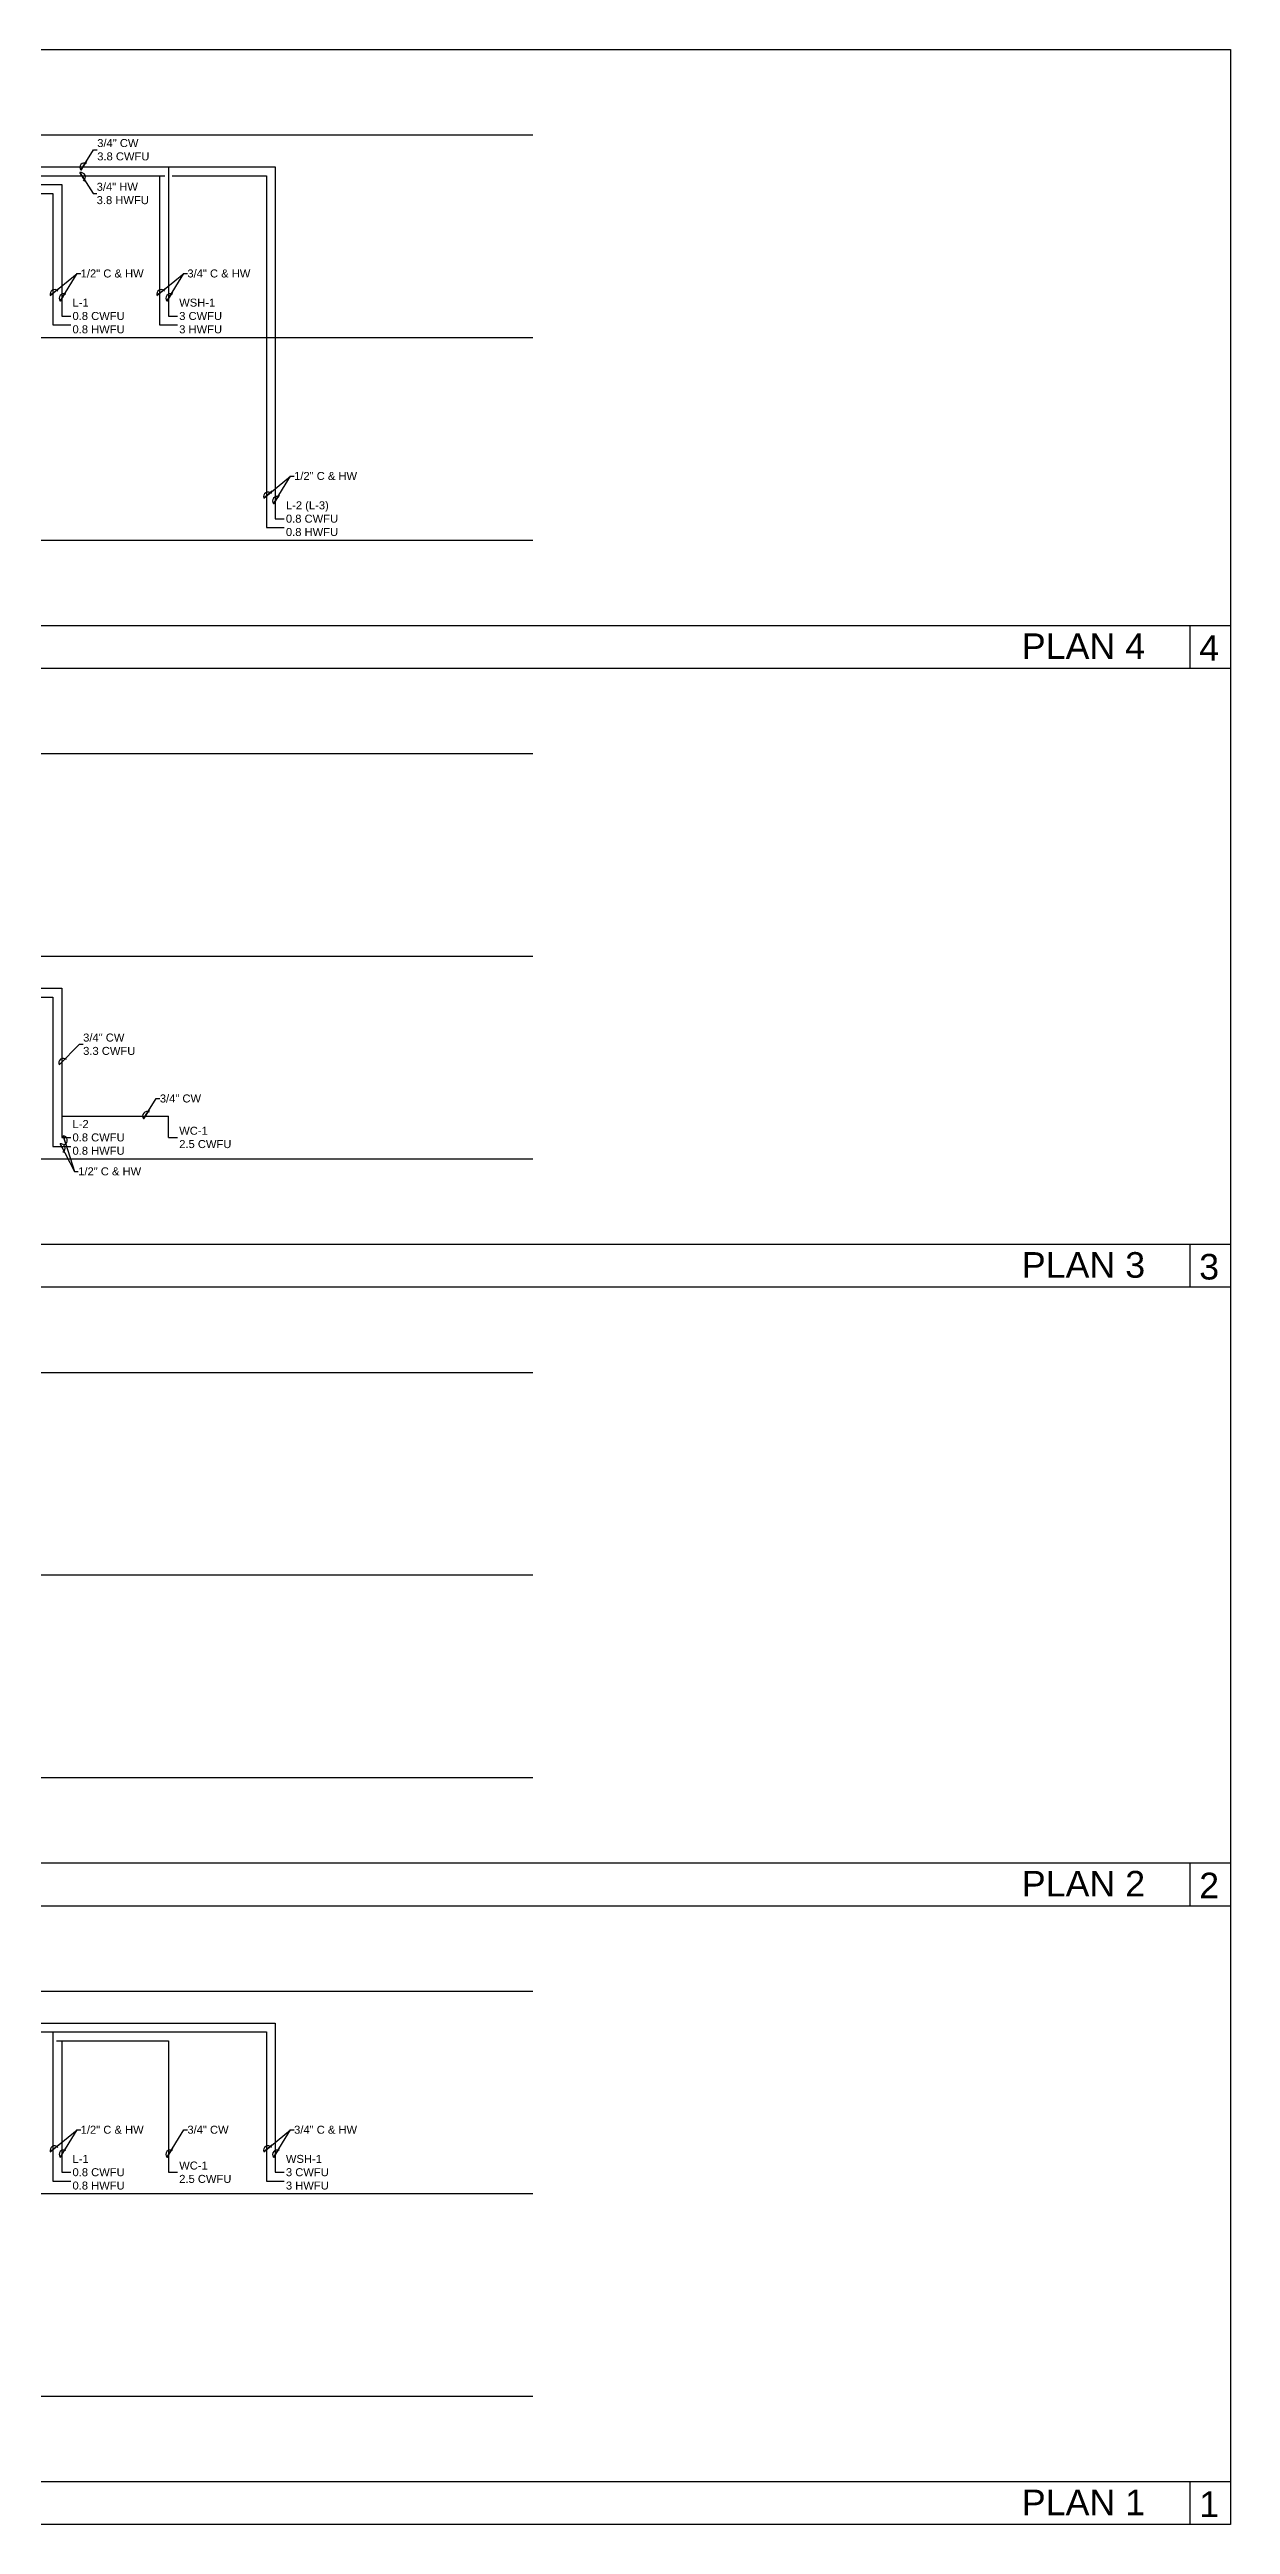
# Model space of a CAD drawing. Extents: x -1750 to 6031, y -1833 to 2182.
# Drawn here: x 3396 to 4060, y 251 to 1643 of the extents above; entities that cross this region are included whole.
import ezdxf
from ezdxf.enums import TextEntityAlignment as Align

# ---------------------------------------------------------------- set-up
doc = ezdxf.new("R2010")
doc.units = 0
doc.header["$LTSCALE"] = 24
doc.header["$MEASUREMENT"] = 0
doc.layers.get('0').update_dxf_attribs({"color": 8})
for name, color, linetype in [('DIAGRAM_LEVEL', 1, 'Continuous'), ('GEC_BORDER', 2, 'Continuous'), ('PLUM-CW', 3, 'Cold_Water_Flow'), ('PLUM-DIM', 1, 'Continuous'), ('PLUM-DIM-CW-TEXT', 2, 'Continuous'), ('PLUM-HW', 2, 'Hot_Water_Flow')]:
    doc.layers.add(name, color=color, linetype=linetype)
doc.layers.add('GEC_NO PLOT', color=7, linetype='Continuous', plot=False)
doc.styles.add('A2', font='arial.ttf', dxfattribs={"height": 4.5})
doc.styles.get("Standard").update_dxf_attribs({"font": 'arial.ttf'})
doc.styles.add('TITLE1', font='arial.ttf')
doc.linetypes.add('Cold_Water_Flow', pattern='A,0.875,-0.125,0,-0.125,0.875,-0.125,["CW",Standard,S=0.1,R=0,X=-0.12585,Y=-0.05],-0.1,0.875,[1,GEC_FlowArrow.shx,S=0.0625,R=0,X=0,Y=0],0.5', length=3.6)
doc.linetypes.add('Hot_Water_Flow', pattern='A,0.8125,-0.125,0,-0.125,0,-0.125,0.875,-0.125,["HW",Standard,S=0.1,R=0,X=-0.12585,Y=-0.05],-0.1,0.875,[1,GEC_FlowArrow.shx,S=0.0625,R=0,X=0,Y=0],0.5', length=3.6625)
doc.dimstyles.new('Standard2', dxfattribs={"dimscale": 24, "dimtxt": 0.18, "dimasz": 0.25, "dimexe": 0.18, "dimexo": 0.0625, "dimgap": 0.09, "dimtad": 0, "dimtih": 1, "dimtoh": 1, "dimdec": 4, "dimzin": 0, "dimdsep": 46, "dimlunit": 4, "dimtxsty": 'Standard', "dimcen": 0.089844, "dimadec": 0, "dimazin": 0, "dimtfac": 1, "dimtdec": 4, "dimtofl": 0, "dimtmove": 0, "dimatfit": 3, "dimldrblk": 'loop', "dimfxl": 1, "dimfrac": 2, "dimtolj": 1, "dimtzin": 0, "dimarcsym": 0})

# ---------------------------------------------------------------- blocks, each defined once
blk = doc.blocks.new('loop')
at = {"color": 0}
blk.add_lwpolyline([(-1, 0), (0, 0, -1)], format="xyb", dxfattribs=at)
blk.add_arc((-0.4, 0.15), 0.422, 182.4039, 339.5888, dxfattribs=at)

msp = doc.modelspace()

# ---------------------------------------------------------------- linework, layer by layer
at = {"layer": 'DIAGRAM_LEVEL'}
for points in [[(2613.2, 1594.9), (3667.8, 1594.9)], [(2613.2, 1481), (3667.8, 1481)], [(2613.2, 1367), (3667.8, 1367)], [(2613.2, 1246.9), (3667.8, 1246.9)], [(2613.2, 1133), (3667.8, 1133)], [(2613.2, 1019), (3667.8, 1019)], [(2613.2, 898.9), (3667.8, 898.9)], [(2613.2, 785), (3667.8, 785)], [(2613.2, 671), (3667.8, 671)], [(2613.2, 550.9), (3667.8, 550.9)], [(2613.2, 437), (3667.8, 437)], [(2613.2, 323), (3667.8, 323)]]:
    msp.add_lwpolyline(points, dxfattribs=at)
at = {"layer": 'GEC_BORDER', "color": 5}
for p, q in [((2221, 1319), (4060, 1319)), ((4037.1, 1319), (4037.1, 1294.9)), ((4037.1, 1319), (4037.1, 1294.9)), ((2221, 1294.9), (4060, 1294.9)), ((2221, 971), (4060, 971)), ((4037.1, 971), (4037.1, 946.9)), ((4037.1, 971), (4037.1, 946.9)), ((2221, 946.9), (4060, 946.9)), ((2221, 623), (4060, 623)), ((4037.1, 623), (4037.1, 598.9)), ((4037.1, 623), (4037.1, 598.9)), ((2221, 598.9), (4060, 598.9)), ((2221, 275), (4060, 275)), ((4037.1, 275), (4037.1, 250.9)), ((4037.1, 275), (4037.1, 250.9))]:
    msp.add_line(p, q, dxfattribs=at)
at = {"layer": 'GEC_NO PLOT'}
msp.add_lwpolyline([(2221, 1642.9), (4060, 1642.9), (4060, 250.9), (2221, 250.9)], close=True, dxfattribs=at)
at = {"layer": 'PLUM-CW'}
for points in [[(2852.9, 1576.9), (3522.9, 1576.9)], [(3462.9, 1576.9), (3462.9, 1493)], [(3522.9, 1576.9), (3522.9, 1379)], [(3282.9, 1566.9), (3402.9, 1566.9)], [(3402.9, 1566.9), (3402.9, 1493)], [(3402.9, 1493), (3407.9, 1493)], [(3462.9, 1493), (3467.9, 1493)], [(3522.9, 1379), (3527.9, 1379)], [(3342.9, 1115), (3402.9, 1115)], [(3402.9, 1115), (3402.9, 1031)], [(3402.9, 1043), (3462.9, 1043)], [(3402.9, 1031), (3407.9, 1031)], [(3462.9, 1031), (3462.9, 1043)], [(3462.9, 1031), (3467.9, 1031)], [(3042.9, 522.9), (3042.9, 532.9), (3522.9, 532.9)], [(3522.9, 532.9), (3522.9, 449)], [(3399.9, 522.9), (3462.9, 522.9)], [(3402.9, 522.9), (3402.9, 449)], [(3462.9, 522.9), (3462.9, 449)], [(3402.9, 449), (3407.9, 449)], [(3462.9, 449), (3467.9, 449)], [(3522.9, 449), (3527.9, 449)]]:
    msp.add_lwpolyline(points, dxfattribs=at)
at = {"layer": 'PLUM-HW'}
for points in [[(3284.9, 1571.9), (3460.9, 1571.9)], [(3344.9, 1561.9), (3397.9, 1561.9)], [(3397.9, 1561.9), (3397.9, 1488)], [(3457.9, 1571.9), (3457.9, 1488)], [(3464.9, 1571.9), (3517.9, 1571.9)], [(3517.9, 1571.9), (3517.9, 1374)], [(3397.9, 1488), (3407.9, 1488)], [(3457.9, 1488), (3467.9, 1488)], [(3517.9, 1374), (3527.9, 1374)], [(3337.9, 1110), (3397.9, 1110)], [(3397.9, 1110), (3397.9, 1026)], [(3397.9, 1026), (3407.9, 1026)], [(3344.9, 527.9), (3517.9, 527.9)], [(3397.9, 527.9), (3397.9, 444)], [(3517.9, 527.9), (3517.9, 444)], [(3397.9, 444), (3407.9, 444)], [(3517.9, 444), (3527.9, 444)]]:
    msp.add_lwpolyline(points, dxfattribs=at)

# ---------------------------------------------------------------- texts
at = {"layer": 'GEC_BORDER', "style": 'TITLE1'}
for s, p in [('4', (4048, 1306.3)), ('3', (4048, 958.3)), ('2', (4048, 610.3)), ('1', (4048, 262.3))]:
    msp.add_text(s, height=14.4, dxfattribs=at).set_placement(p, align=Align.MIDDLE_CENTER)
at = {"layer": 'GEC_BORDER', "char_height": 14.4, "attachment_point": 3, "style": 'TITLE1'}
for s, insert, width in [('PLAN 4', (4012, 1314.5), 426.535), ('PLAN 3', (4012, 966.5), 435.597), ('PLAN 2', (4012, 618.5), 426.535), ('PLAN 1', (4012, 270.5), 426.535)]:
    msp.add_mtext(s, dxfattribs=dict(at, insert=insert, width=width))
at = {"layer": 'PLUM-DIM-CW-TEXT', "char_height": 4.5, "width": 88.858, "attachment_point": 4, "style": 'A2'}
for s, insert in [('3/4" CW\\P3.8 CWFU', (3422.8, 1586.5)), ('3/4" HW\\P3.8 HWFU', (3422.5, 1561.9)), ('1/2" C & HW', (3413.5, 1516.9)), ('3/4" C & HW', (3473.5, 1516.9)), ('L-1\\P0.8 CWFU\\P0.8 HWFU', (3408.9, 1493)), ('WSH-1\\P3 CWFU\\P3 HWFU', (3468.9, 1493)), ('1/2" C & HW', (3533.5, 1403)), ('L-2 (L-3)\\P0.8 CWFU\\P0.8 HWFU', (3528.9, 1379)), ('3/4" CW\\P3.3 CWFU', (3414.9, 1083.4)), ('3/4" CW', (3458, 1052.9)), ('L-2\\P0.8 CWFU\\P0.8 HWFU', (3408.9, 1031)), ('WC-1\\P2.5 CWFU', (3468.9, 1031)), ('1/2" C & HW', (3412.1, 1011.9)), ('1/2" C & HW', (3413.5, 472.9)), ('3/4" CW', (3473.5, 472.9)), ('3/4" C & HW', (3533.5, 472.9)), ('L-1\\P0.8 CWFU\\P0.8 HWFU', (3408.9, 449)), ('WC-1\\P2.5 CWFU', (3468.9, 449)), ('WSH-1\\P3 CWFU\\P3 HWFU', (3528.9, 449))]:
    msp.add_mtext(s, dxfattribs=dict(at, insert=insert))

# ---------------------------------------------------------------- leaders
at = {"layer": 'PLUM-DIM'}
for points in [[(3413.5, 1575), (3420.8, 1586.5), (3422.8, 1586.5)], [(3413.1, 1573.7), (3420.5, 1561.9), (3422.5, 1561.9)], [(3396.4, 1504.5), (3411.5, 1516.9), (3413.5, 1516.9)], [(3401.9, 1501.4), (3411.5, 1516.9), (3413.5, 1516.9)], [(3456.4, 1504.5), (3471.5, 1516.9), (3473.5, 1516.9)], [(3461.9, 1501.4), (3471.5, 1516.9), (3473.5, 1516.9)], [(3516.4, 1390.6), (3531.5, 1403), (3533.5, 1403)], [(3521.9, 1387.4), (3531.5, 1403), (3533.5, 1403)], [(3401.4, 1071.9), (3412.9, 1083.4), (3414.9, 1083.4)], [(3448.8, 1041.5), (3456, 1052.9), (3458, 1052.9)], [(3403.6, 1032), (3410.1, 1011.9), (3412.1, 1011.9)], [(3401.9, 1027.5), (3410.1, 1011.9), (3412.1, 1011.9)], [(3396.4, 460.5), (3411.5, 472.9), (3413.5, 472.9)], [(3401.9, 457.4), (3411.5, 472.9), (3413.5, 472.9)], [(3461.9, 457.4), (3471.5, 472.9), (3473.5, 472.9)], [(3516.4, 460.5), (3531.5, 472.9), (3533.5, 472.9)], [(3521.9, 457.4), (3531.5, 472.9), (3533.5, 472.9)]]:
    msp.add_leader(points, dimstyle='Standard2', override={"dimscale": 24}, dxfattribs=at)

doc.saveas('drawing.dxf')
